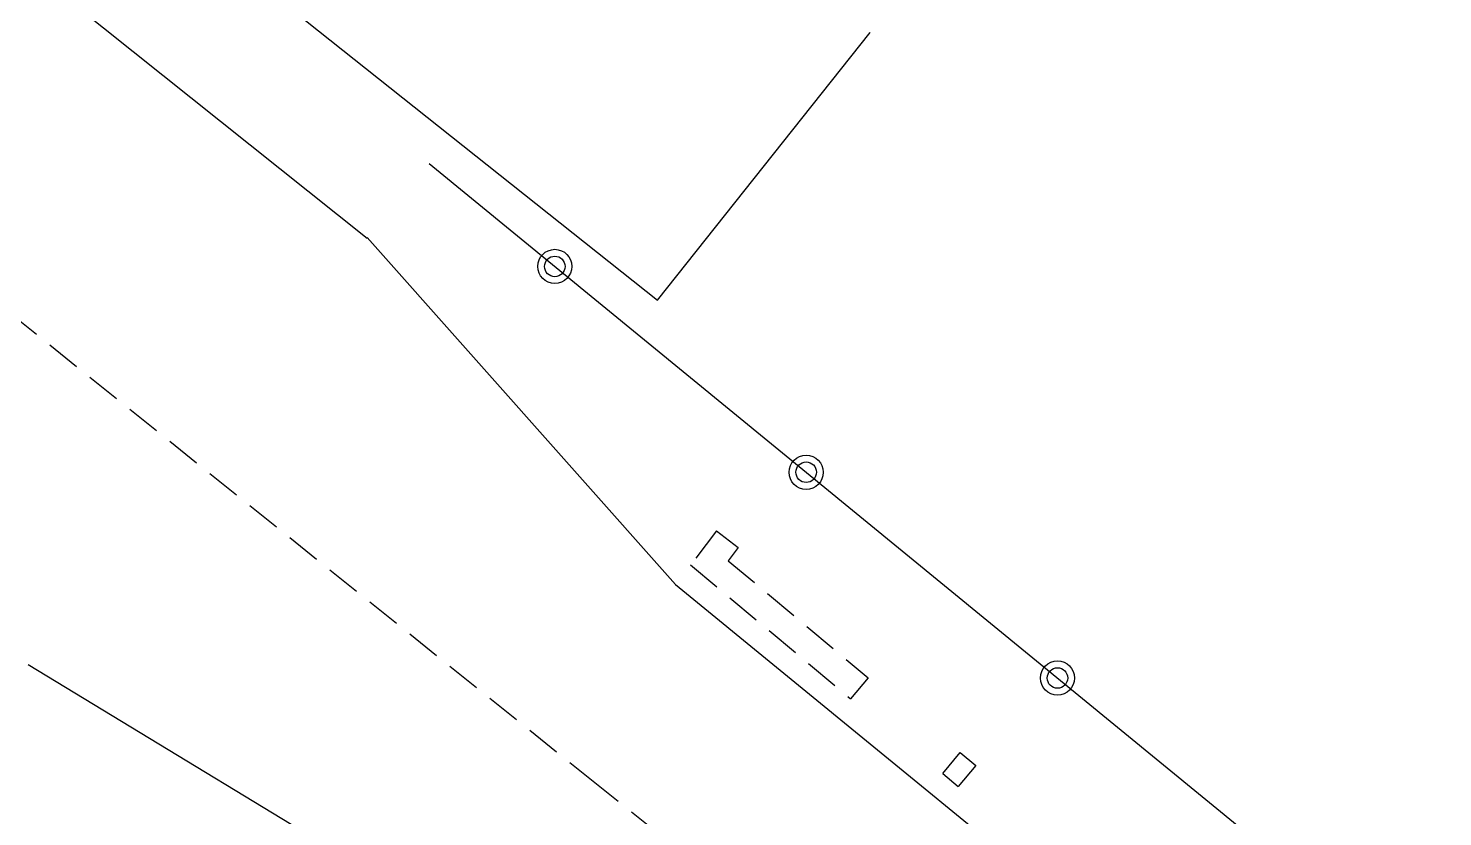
# Model space of a CAD drawing. Header units: millimetres. Extents: x 133000 to 134000, y 143000 to 144000.
# Drawn here: x 133419.47 to 133440.15, y 143532.08 to 143543.61 of the extents above; entities that cross this region are included whole.
import ezdxf

# ---------------------------------------------------------------- set-up
doc = ezdxf.new("R2010")
doc.units = ezdxf.units.MM
doc.linetypes.add('DASHED', pattern=[0.75, 0.5, -0.25])
doc.layers.get('0').update_dxf_attribs({"linetype": 'CONTINUOUS'})
for name, color, linetype in [('W0001', 6, 'DASHED'), ('W0008', 7, 'CONTINUOUS'), ('W0100', 7, 'CONTINUOUS'), ('W0112', 1, 'DASHED'), ('W0310', 3, 'CONTINUOUS'), ('W0322', 7, 'CONTINUOUS')]:
    doc.layers.add(name, color=color, linetype=linetype)
doc.linetypes.add('ZIGZAG', pattern='A,0.00254,-5.08,[131,ltypeshp.shx,S=5.08,R=0,X=-5.08,Y=0],-10.16,[131,ltypeshp.shx,S=5.08,R=180,X=5.08,Y=0],-5.08', length=20.32254)

# ---------------------------------------------------------------- blocks, each defined once
blk = doc.blocks.new('t322o')
at = {"color": 0, "linetype": 'Continuous'}
for radius in [0.25, 0.15]:
    blk.add_circle((0, 0), radius, dxfattribs=at)

msp = doc.modelspace()

# ---------------------------------------------------------------- linework, layer by layer
at = {"layer": 'W0001'}
msp.add_lwpolyline([(133580.059, 143366.767), (133585.968, 143369.599), (133591.434, 143373.411), (133595.886, 143376.989), (133595.96, 143387.09), (133595.959, 143400.914), (133585.436, 143410.84), (133563.072, 143426.437), (133538.29, 143444.926), (133507.926, 143468.629), (133493.844, 143478.552), (133482.183, 143489.164), (133458.598, 143508.004), (133427.776, 143532.555), (133397.513, 143556.847), (133378.352, 143572.04)], dxfattribs=at)
at = {"layer": 'W0008'}
msp.add_lwpolyline([(133381.218, 143574.905), (133395.916, 143563.209), (133406.008, 143555.224), (133424.422, 143540.538)], dxfattribs=at)
at = {"layer": 'W0100'}
msp.add_lwpolyline([(133419.8, 143546.682), (133428.671, 143539.631), (133431.782, 143543.545), (133431.782, 143543.545), (133431.782, 143543.545), (133431.782, 143543.545), (133431.782, 143543.545), (133431.782, 143543.545), (133431.782, 143543.545), (133431.782, 143543.545), (133431.782, 143543.545), (133431.782, 143543.545), (133431.782, 143543.545), (133431.782, 143543.545), (133431.782, 143543.545), (133431.782, 143543.545), (133431.782, 143543.545), (133431.782, 143543.545), (133431.782, 143543.545), (133431.782, 143543.545), (133431.782, 143543.545), (133431.782, 143543.545), (133431.782, 143543.545), (133431.782, 143543.545), (133431.782, 143543.545), (133431.782, 143543.545), (133431.782, 143543.545), (133431.782, 143543.545), (133431.782, 143543.545), (133431.782, 143543.545), (133431.782, 143543.545), (133431.782, 143543.545), (133431.782, 143543.545), (133431.782, 143543.545), (133431.782, 143543.545), (133431.782, 143543.545), (133431.782, 143543.545), (133431.782, 143543.545), (133431.782, 143543.545), (133431.782, 143543.545), (133431.782, 143543.545), (133431.782, 143543.545), (133431.782, 143543.545), (133431.782, 143543.545), (133431.782, 143543.545), (133431.782, 143543.545), (133431.782, 143543.545), (133431.782, 143543.545), (133431.782, 143543.545), (133431.782, 143543.545), (133431.782, 143543.545), (133431.782, 143543.545), (133431.782, 143543.545), (133431.782, 143543.545), (133431.782, 143543.545), (133431.782, 143543.545), (133431.782, 143543.545), (133431.782, 143543.545), (133431.782, 143543.545), (133431.782, 143543.545), (133431.782, 143543.545), (133431.782, 143543.545), (133431.782, 143543.545), (133431.782, 143543.545), (133431.782, 143543.545), (133431.782, 143543.545), (133431.782, 143543.545), (133431.782, 143543.545), (133431.782, 143543.545), (133431.782, 143543.545), (133431.782, 143543.545), (133431.782, 143543.545), (133431.782, 143543.545), (133431.782, 143543.545), (133431.782, 143543.545), (133431.782, 143543.545), (133431.782, 143543.545), (133431.782, 143543.545), (133431.782, 143543.545), (133431.782, 143543.545), (133431.782, 143543.545), (133431.782, 143543.545), (133431.782, 143543.545), (133431.782, 143543.545), (133431.782, 143543.545), (133431.782, 143543.545), (133431.782, 143543.545), (133431.782, 143543.545), (133431.782, 143543.545), (133431.782, 143543.545), (133431.782, 143543.545), (133431.782, 143543.545), (133431.782, 143543.545), (133431.782, 143543.545), (133431.782, 143543.545), (133431.782, 143543.545), (133431.782, 143543.545), (133431.782, 143543.545), (133431.782, 143543.545), (133431.782, 143543.545), (133431.782, 143543.545), (133431.782, 143543.545), (133431.782, 143543.545), (133431.782, 143543.545), (133431.782, 143543.545), (133431.782, 143543.545), (133431.782, 143543.545), (133431.782, 143543.545), (133431.782, 143543.545), (133431.782, 143543.545), (133431.782, 143543.545), (133431.782, 143543.545), (133431.782, 143543.545), (133431.782, 143543.545), (133431.782, 143543.545), (133431.782, 143543.545), (133431.782, 143543.545), (133431.782, 143543.545), (133431.782, 143543.545)], dxfattribs=at)
at = {"layer": 'W0112'}
for points in [[(133429.534, 143536.257), (133429.153, 143535.762), (133431.493, 143533.803), (133431.493, 143533.803), (133431.493, 143533.803), (133431.493, 143533.803), (133431.493, 143533.803), (133431.493, 143533.803), (133431.493, 143533.803), (133431.493, 143533.803), (133431.493, 143533.803), (133431.493, 143533.803), (133431.493, 143533.803), (133431.493, 143533.803), (133431.493, 143533.803), (133431.493, 143533.803), (133431.493, 143533.803), (133431.493, 143533.803), (133431.493, 143533.803), (133431.493, 143533.803), (133431.493, 143533.803), (133431.493, 143533.803), (133431.493, 143533.803), (133431.493, 143533.803), (133431.493, 143533.803), (133431.493, 143533.803), (133431.493, 143533.803), (133431.493, 143533.803), (133431.493, 143533.803), (133431.493, 143533.803), (133431.493, 143533.803), (133431.493, 143533.803), (133431.493, 143533.803), (133431.493, 143533.803), (133431.493, 143533.803), (133431.493, 143533.803), (133431.493, 143533.803), (133431.493, 143533.803), (133431.493, 143533.803), (133431.493, 143533.803), (133431.493, 143533.803), (133431.493, 143533.803), (133431.493, 143533.803), (133431.493, 143533.803), (133431.493, 143533.803), (133431.493, 143533.803), (133431.493, 143533.803), (133431.493, 143533.803), (133431.493, 143533.803), (133431.493, 143533.803), (133431.493, 143533.803), (133431.493, 143533.803), (133431.493, 143533.803), (133431.493, 143533.803), (133431.493, 143533.803), (133431.493, 143533.803), (133431.493, 143533.803), (133431.493, 143533.803), (133431.493, 143533.803), (133431.493, 143533.803), (133431.493, 143533.803), (133431.493, 143533.803), (133431.493, 143533.803), (133431.493, 143533.803), (133431.493, 143533.803), (133431.493, 143533.803), (133431.493, 143533.803), (133431.493, 143533.803), (133431.493, 143533.803), (133431.493, 143533.803), (133431.493, 143533.803), (133431.493, 143533.803), (133431.493, 143533.803), (133431.493, 143533.803), (133431.493, 143533.803), (133431.493, 143533.803), (133431.493, 143533.803), (133431.493, 143533.803), (133431.493, 143533.803), (133431.493, 143533.803), (133431.493, 143533.803), (133431.493, 143533.803), (133431.493, 143533.803), (133431.493, 143533.803), (133431.493, 143533.803), (133431.493, 143533.803), (133431.493, 143533.803), (133431.493, 143533.803), (133431.493, 143533.803), (133431.493, 143533.803), (133431.493, 143533.803), (133431.493, 143533.803), (133431.493, 143533.803), (133431.493, 143533.803), (133431.493, 143533.803), (133431.493, 143533.803), (133431.493, 143533.803), (133431.493, 143533.803), (133431.493, 143533.803), (133431.493, 143533.803), (133431.493, 143533.803), (133431.493, 143533.803), (133431.493, 143533.803), (133431.493, 143533.803), (133431.493, 143533.803), (133431.493, 143533.803), (133431.493, 143533.803), (133431.493, 143533.803), (133431.493, 143533.803), (133431.493, 143533.803), (133431.493, 143533.803), (133431.493, 143533.803), (133431.493, 143533.803), (133431.493, 143533.803), (133431.493, 143533.803), (133431.493, 143533.803), (133431.493, 143533.803), (133431.493, 143533.803), (133431.493, 143533.803), (133431.493, 143533.803)], [(133429.534, 143536.257), (133429.851, 143536.014), (133429.704, 143535.822), (133431.75, 143534.11), (133431.493, 143533.803), (133431.493, 143533.803), (133431.493, 143533.803), (133431.493, 143533.803), (133431.493, 143533.803), (133431.493, 143533.803), (133431.493, 143533.803), (133431.493, 143533.803), (133431.493, 143533.803), (133431.493, 143533.803), (133431.493, 143533.803), (133431.493, 143533.803), (133431.493, 143533.803), (133431.493, 143533.803), (133431.493, 143533.803), (133431.493, 143533.803), (133431.493, 143533.803), (133431.493, 143533.803), (133431.493, 143533.803), (133431.493, 143533.803), (133431.493, 143533.803), (133431.493, 143533.803), (133431.493, 143533.803), (133431.493, 143533.803), (133431.493, 143533.803), (133431.493, 143533.803), (133431.493, 143533.803), (133431.493, 143533.803), (133431.493, 143533.803), (133431.493, 143533.803), (133431.493, 143533.803), (133431.493, 143533.803), (133431.493, 143533.803), (133431.493, 143533.803), (133431.493, 143533.803), (133431.493, 143533.803), (133431.493, 143533.803), (133431.493, 143533.803), (133431.493, 143533.803), (133431.493, 143533.803), (133431.493, 143533.803), (133431.493, 143533.803), (133431.493, 143533.803), (133431.493, 143533.803), (133431.493, 143533.803), (133431.493, 143533.803), (133431.493, 143533.803), (133431.493, 143533.803), (133431.493, 143533.803), (133431.493, 143533.803), (133431.493, 143533.803), (133431.493, 143533.803), (133431.493, 143533.803), (133431.493, 143533.803), (133431.493, 143533.803), (133431.493, 143533.803), (133431.493, 143533.803), (133431.493, 143533.803), (133431.493, 143533.803), (133431.493, 143533.803), (133431.493, 143533.803), (133431.493, 143533.803), (133431.493, 143533.803), (133431.493, 143533.803), (133431.493, 143533.803), (133431.493, 143533.803), (133431.493, 143533.803), (133431.493, 143533.803), (133431.493, 143533.803), (133431.493, 143533.803), (133431.493, 143533.803), (133431.493, 143533.803), (133431.493, 143533.803), (133431.493, 143533.803), (133431.493, 143533.803), (133431.493, 143533.803), (133431.493, 143533.803), (133431.493, 143533.803), (133431.493, 143533.803), (133431.493, 143533.803), (133431.493, 143533.803), (133431.493, 143533.803), (133431.493, 143533.803), (133431.493, 143533.803), (133431.493, 143533.803), (133431.493, 143533.803), (133431.493, 143533.803), (133431.493, 143533.803), (133431.493, 143533.803), (133431.493, 143533.803), (133431.493, 143533.803), (133431.493, 143533.803), (133431.493, 143533.803), (133431.493, 143533.803), (133431.493, 143533.803), (133431.493, 143533.803), (133431.493, 143533.803), (133431.493, 143533.803), (133431.493, 143533.803), (133431.493, 143533.803), (133431.493, 143533.803), (133431.493, 143533.803), (133431.493, 143533.803), (133431.493, 143533.803), (133431.493, 143533.803), (133431.493, 143533.803), (133431.493, 143533.803), (133431.493, 143533.803), (133431.493, 143533.803), (133431.493, 143533.803), (133431.493, 143533.803), (133431.493, 143533.803), (133431.493, 143533.803), (133431.493, 143533.803), (133431.493, 143533.803), (133431.493, 143533.803)], [(133432.841, 143532.71), (133433.097, 143533.018), (133433.324, 143532.829), (133433.068, 143532.522), (133433.068, 143532.522), (133433.068, 143532.522), (133433.068, 143532.522), (133433.068, 143532.522), (133433.068, 143532.522), (133433.068, 143532.522), (133433.068, 143532.522), (133433.068, 143532.522), (133433.068, 143532.522), (133433.068, 143532.522), (133433.068, 143532.522), (133433.068, 143532.522), (133433.068, 143532.522), (133433.068, 143532.522), (133433.068, 143532.522), (133433.068, 143532.522), (133433.068, 143532.522), (133433.068, 143532.522), (133433.068, 143532.522), (133433.068, 143532.522), (133433.068, 143532.522), (133433.068, 143532.522), (133433.068, 143532.522), (133433.068, 143532.522), (133433.068, 143532.522), (133433.068, 143532.522), (133433.068, 143532.522), (133433.068, 143532.522), (133433.068, 143532.522), (133433.068, 143532.522), (133433.068, 143532.522), (133433.068, 143532.522), (133433.068, 143532.522), (133433.068, 143532.522), (133433.068, 143532.522), (133433.068, 143532.522), (133433.068, 143532.522), (133433.068, 143532.522), (133433.068, 143532.522), (133433.068, 143532.522), (133433.068, 143532.522), (133433.068, 143532.522), (133433.068, 143532.522), (133433.068, 143532.522), (133433.068, 143532.522), (133433.068, 143532.522), (133433.068, 143532.522), (133433.068, 143532.522), (133433.068, 143532.522), (133433.068, 143532.522), (133433.068, 143532.522), (133433.068, 143532.522), (133433.068, 143532.522), (133433.068, 143532.522), (133433.068, 143532.522), (133433.068, 143532.522), (133433.068, 143532.522), (133433.068, 143532.522), (133433.068, 143532.522), (133433.068, 143532.522), (133433.068, 143532.522), (133433.068, 143532.522), (133433.068, 143532.522), (133433.068, 143532.522), (133433.068, 143532.522), (133433.068, 143532.522), (133433.068, 143532.522), (133433.068, 143532.522), (133433.068, 143532.522), (133433.068, 143532.522), (133433.068, 143532.522), (133433.068, 143532.522), (133433.068, 143532.522), (133433.068, 143532.522), (133433.068, 143532.522), (133433.068, 143532.522), (133433.068, 143532.522), (133433.068, 143532.522), (133433.068, 143532.522), (133433.068, 143532.522), (133433.068, 143532.522), (133433.068, 143532.522), (133433.068, 143532.522), (133433.068, 143532.522), (133433.068, 143532.522), (133433.068, 143532.522), (133433.068, 143532.522), (133433.068, 143532.522), (133433.068, 143532.522), (133433.068, 143532.522), (133433.068, 143532.522), (133433.068, 143532.522), (133433.068, 143532.522), (133433.068, 143532.522), (133433.068, 143532.522), (133433.068, 143532.522), (133433.068, 143532.522), (133433.068, 143532.522), (133433.068, 143532.522), (133433.068, 143532.522), (133433.068, 143532.522), (133433.068, 143532.522), (133433.068, 143532.522), (133433.068, 143532.522), (133433.068, 143532.522), (133433.068, 143532.522), (133433.068, 143532.522), (133433.068, 143532.522), (133433.068, 143532.522), (133433.068, 143532.522), (133433.068, 143532.522), (133433.068, 143532.522), (133433.068, 143532.522), (133433.068, 143532.522), (133433.068, 143532.522), (133433.068, 143532.522)], [(133432.841, 143532.71), (133433.068, 143532.522), (133433.068, 143532.522), (133433.068, 143532.522), (133433.068, 143532.522), (133433.068, 143532.522), (133433.068, 143532.522), (133433.068, 143532.522), (133433.068, 143532.522), (133433.068, 143532.522), (133433.068, 143532.522), (133433.068, 143532.522), (133433.068, 143532.522), (133433.068, 143532.522), (133433.068, 143532.522), (133433.068, 143532.522), (133433.068, 143532.522), (133433.068, 143532.522), (133433.068, 143532.522), (133433.068, 143532.522), (133433.068, 143532.522), (133433.068, 143532.522), (133433.068, 143532.522), (133433.068, 143532.522), (133433.068, 143532.522), (133433.068, 143532.522), (133433.068, 143532.522), (133433.068, 143532.522), (133433.068, 143532.522), (133433.068, 143532.522), (133433.068, 143532.522), (133433.068, 143532.522), (133433.068, 143532.522), (133433.068, 143532.522), (133433.068, 143532.522), (133433.068, 143532.522), (133433.068, 143532.522), (133433.068, 143532.522), (133433.068, 143532.522), (133433.068, 143532.522), (133433.068, 143532.522), (133433.068, 143532.522), (133433.068, 143532.522), (133433.068, 143532.522), (133433.068, 143532.522), (133433.068, 143532.522), (133433.068, 143532.522), (133433.068, 143532.522), (133433.068, 143532.522), (133433.068, 143532.522), (133433.068, 143532.522), (133433.068, 143532.522), (133433.068, 143532.522), (133433.068, 143532.522), (133433.068, 143532.522), (133433.068, 143532.522), (133433.068, 143532.522), (133433.068, 143532.522), (133433.068, 143532.522), (133433.068, 143532.522), (133433.068, 143532.522), (133433.068, 143532.522), (133433.068, 143532.522), (133433.068, 143532.522), (133433.068, 143532.522), (133433.068, 143532.522), (133433.068, 143532.522), (133433.068, 143532.522), (133433.068, 143532.522), (133433.068, 143532.522), (133433.068, 143532.522), (133433.068, 143532.522), (133433.068, 143532.522), (133433.068, 143532.522), (133433.068, 143532.522), (133433.068, 143532.522), (133433.068, 143532.522), (133433.068, 143532.522), (133433.068, 143532.522), (133433.068, 143532.522), (133433.068, 143532.522), (133433.068, 143532.522), (133433.068, 143532.522), (133433.068, 143532.522), (133433.068, 143532.522), (133433.068, 143532.522), (133433.068, 143532.522), (133433.068, 143532.522), (133433.068, 143532.522), (133433.068, 143532.522), (133433.068, 143532.522), (133433.068, 143532.522), (133433.068, 143532.522), (133433.068, 143532.522), (133433.068, 143532.522), (133433.068, 143532.522), (133433.068, 143532.522), (133433.068, 143532.522), (133433.068, 143532.522), (133433.068, 143532.522), (133433.068, 143532.522), (133433.068, 143532.522), (133433.068, 143532.522), (133433.068, 143532.522), (133433.068, 143532.522), (133433.068, 143532.522), (133433.068, 143532.522), (133433.068, 143532.522), (133433.068, 143532.522), (133433.068, 143532.522), (133433.068, 143532.522), (133433.068, 143532.522), (133433.068, 143532.522), (133433.068, 143532.522), (133433.068, 143532.522), (133433.068, 143532.522), (133433.068, 143532.522), (133433.068, 143532.522), (133433.068, 143532.522), (133433.068, 143532.522)]]:
    msp.add_lwpolyline(points, dxfattribs=at)
at = {"layer": 'W0310'}
for points in [[(133424.424, 143540.547), (133428.932, 143535.472), (133452.053, 143516.554), (133458.177, 143513.03)], [(133419.469, 143534.306), (133425.086, 143530.892), (133448.263, 143511.923), (133452.414, 143507.476), (133455.39, 143504.779)]]:
    msp.add_lwpolyline(points, dxfattribs=at)
at = {"layer": 'W0310', "linetype": 'ZIGZAG', "ltscale": 0.1}
for points in [[(133424.424, 143540.547), (133428.932, 143535.472), (133452.053, 143516.554), (133458.177, 143513.03)], [(133419.469, 143534.306), (133425.086, 143530.892), (133448.263, 143511.923), (133452.414, 143507.476), (133455.39, 143504.779)]]:
    msp.add_lwpolyline(points, dxfattribs=at)
at = {"layer": 'W0322'}
msp.add_lwpolyline([(133425.33, 143541.628), (133453.055, 143518.935)], dxfattribs=at)

# ---------------------------------------------------------------- block references
at = {"layer": 'W0322', "rotation": 320.6995362750724}
for p in [(133427.168, 143540.124), (133430.844, 143537.115), (133434.519, 143534.107)]:
    msp.add_blockref('t322o', p, dxfattribs=at)

doc.saveas('drawing.dxf')
